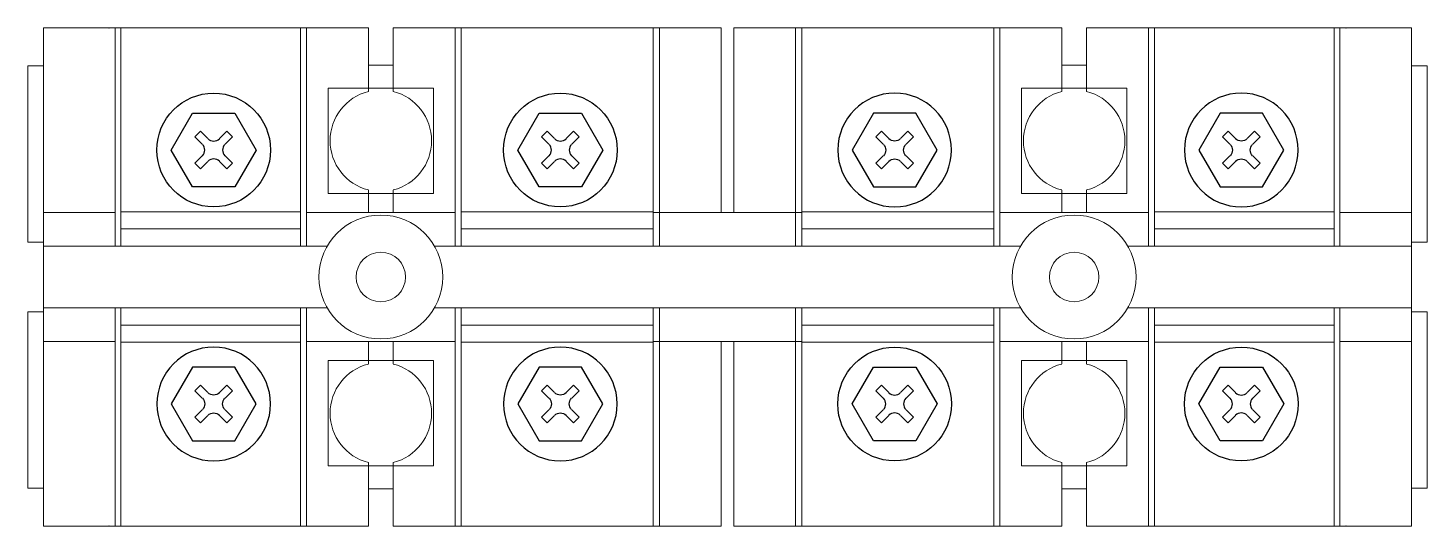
# Model space of a CAD drawing. Header units: millimetres. Extents: x 0 to 113, y 0 to 40.
import ezdxf

# ---------------------------------------------------------------- set-up
doc = ezdxf.new("R2010")
doc.units = ezdxf.units.MM
doc.layers.add('3', color=3, linetype='Continuous')
doc.layers.add('hw_VTP', color=7, linetype='Continuous', lineweight=13)

# ---------------------------------------------------------------- blocks, each defined once
blk = doc.blocks.new('1')
at = {"layer": '3'}
for p, q in [((-1.53, 1.07), (-1.07, 1.53)), ((-1.07, 1.53), (-0.46, 0.92)), ((0.46, 0.92), (1.07, 1.53)), ((1.07, 1.53), (1.53, 1.07)), ((-1.53, 1.07), (-0.92, 0.46)), ((0.92, 0.46), (1.53, 1.07)), ((-1.53, -1.07), (-0.92, -0.46)), ((-1.53, -1.07), (-1.07, -1.53)), ((-1.07, -1.53), (-0.46, -0.92)), ((0.46, -0.92), (1.07, -1.53)), ((0.92, -0.46), (1.53, -1.07)), ((1.07, -1.53), (1.53, -1.07))]:
    blk.add_line(p, q, dxfattribs=at)
blk.add_lwpolyline([(-1.71, -2.97), (-3.43, 0), (-1.71, 2.97), (1.71, 2.97), (3.43, 0), (1.71, -2.97)], close=True, dxfattribs=at)
blk.add_circle((0, 0), 4.59, dxfattribs=at)
for centre, start, end in [((-1.37, 0), 315, 45), ((0, 1.37), 225, 315), ((1.37, 0), 135, 225), ((0, -1.37), 45, 135)]:
    blk.add_arc(centre, 0.648, start, end, dxfattribs=at)
blk = doc.blocks.new('CD_4P-60A')
at = {"layer": 'hw_VTP', "linetype": 'Continuous'}
for p, q in [((-1, 20.1), (-27.25, 20.1)), ((-27.25, 20.1), (-27.25, 0)), ((-21.45, 20.1), (-21.45, 2.5)), ((-21, 20.1), (-21, 2.5)), ((-6.5, 20.1), (-6.5, 2.5)), ((-6, 20.1), (-6, 2.5)), ((-1, 20.1), (-1, 14.98)), ((27.5, 20.1), (1, 20.1)), ((1, 20.1), (1, 14.98)), ((6, 20.1), (6, 2.5)), ((6.5, 20.1), (6.5, 2.5)), ((22, 20.1), (22, 2.5)), ((22.5, 20.1), (22.5, 2.5)), ((27.5, 20.1), (27.5, 5.2)), ((28.5, 20.1), (55, 20.1)), ((28.5, 20.1), (28.5, 5.2)), ((33.5, 20.1), (33.5, 2.5)), ((34, 20.1), (34, 2.5)), ((49.5, 20.1), (49.5, 2.5)), ((50, 20.1), (50, 2.5)), ((55, 20.1), (55, 14.98)), ((57, 20.1), (83.25, 20.1)), ((57, 20.1), (57, 14.98)), ((62, 20.1), (62, 2.5)), ((62.5, 20.1), (62.5, 2.5)), ((77, 20.1), (77, 2.5)), ((77.45, 20.1), (77.45, 2.5)), ((83.25, 20.1), (83.25, 0)), ((-28.5, 2.8), (-28.5, 17.05)), ((-28.5, 17.05), (-27.25, 17.05)), ((-1, 17.1), (1, 17.1)), ((57, 17.1), (55, 17.1)), ((84.5, 17.05), (83.25, 17.05)), ((84.5, 2.8), (84.5, 17.05)), ((1, 15.25), (-1, 15.25)), ((55, 15.25), (57, 15.25)), ((-1, 7.02), (-1, 5.2)), ((1, 7.02), (1, 5.2)), ((55, 7.02), (55, 5.2)), ((57, 7.02), (57, 5.2)), ((-21.45, 5.2), (-27.25, 5.2)), ((-21, 5.25), (-6.5, 5.25)), ((-6, 5.2), (6, 5.2)), ((6.5, 5.25), (22, 5.25)), ((28, 5.2), (22, 5.2)), ((28, 5.2), (34, 5.2)), ((49.5, 5.25), (34, 5.25)), ((62, 5.2), (50, 5.2)), ((77, 5.25), (62.5, 5.25)), ((77.45, 5.2), (83.25, 5.2)), ((-21, 3.9), (-6.5, 3.9)), ((6.5, 3.9), (22, 3.9)), ((49.5, 3.9), (34, 3.9)), ((77, 3.9), (62.5, 3.9)), ((-27.25, 2.8), (-28.5, 2.8)), ((-27.25, 2.5), (-4.33, 2.5)), ((4.33, 2.5), (28, 2.5)), ((51.67, 2.5), (28, 2.5)), ((83.25, 2.5), (60.33, 2.5)), ((83.25, 2.8), (84.5, 2.8)), ((-27.25, -20.1), (-27.25, 0)), ((83.25, -20.1), (83.25, 0)), ((-28.5, -2.8), (-28.5, -17.05)), ((-27.25, -2.8), (-28.5, -2.8)), ((-27.25, -2.5), (-4.33, -2.5)), ((-21.45, -20.1), (-21.45, -2.5)), ((-21, -20.1), (-21, -2.5)), ((-6.5, -20.1), (-6.5, -2.5)), ((-6, -20.1), (-6, -2.5)), ((4.33, -2.5), (28, -2.5)), ((6, -20.1), (6, -2.5)), ((6.5, -20.1), (6.5, -2.5)), ((22, -20.1), (22, -2.5)), ((22.5, -20.1), (22.5, -2.5)), ((51.67, -2.5), (28, -2.5)), ((33.5, -20.1), (33.5, -2.5)), ((34, -20.1), (34, -2.5)), ((49.5, -20.1), (49.5, -2.5)), ((50, -20.1), (50, -2.5)), ((83.25, -2.5), (60.33, -2.5)), ((62, -20.1), (62, -2.5)), ((62.5, -20.1), (62.5, -2.5)), ((77, -20.1), (77, -2.5)), ((77.45, -20.1), (77.45, -2.5)), ((83.25, -2.8), (84.5, -2.8)), ((84.5, -2.8), (84.5, -17.05)), ((-21, -3.9), (-6.5, -3.9)), ((6.5, -3.9), (22, -3.9)), ((49.5, -3.9), (34, -3.9)), ((77, -3.9), (62.5, -3.9)), ((-21.45, -5.2), (-27.25, -5.2)), ((-21, -5.25), (-6.5, -5.25)), ((-6, -5.2), (6, -5.2)), ((-1, -7.02), (-1, -5.2)), ((1, -7.02), (1, -5.2)), ((6.5, -5.25), (22, -5.25)), ((28, -5.2), (22, -5.2)), ((27.5, -20.1), (27.5, -5.2)), ((28, -5.2), (34, -5.2)), ((28.5, -20.1), (28.5, -5.2)), ((49.5, -5.25), (34, -5.25)), ((62, -5.2), (50, -5.2)), ((55, -7.02), (55, -5.2)), ((57, -7.02), (57, -5.2)), ((77, -5.25), (62.5, -5.25)), ((77.45, -5.2), (83.25, -5.2)), ((-1, -20.1), (-1, -14.98)), ((1, -15.25), (-1, -15.25)), ((1, -20.1), (1, -14.98)), ((55, -20.1), (55, -14.98)), ((55, -15.25), (57, -15.25)), ((57, -20.1), (57, -14.98)), ((-28.5, -17.05), (-27.25, -17.05)), ((-1, -17.1), (1, -17.1)), ((57, -17.1), (55, -17.1)), ((84.5, -17.05), (83.25, -17.05)), ((-1, -20.1), (-27.25, -20.1)), ((27.5, -20.1), (1, -20.1)), ((28.5, -20.1), (55, -20.1)), ((57, -20.1), (83.25, -20.1))]:
    blk.add_line(p, q, dxfattribs=at)
for points in [[(-1, 15.25), (-4.25, 15.25), (-4.25, 6.75), (4.25, 6.75), (4.25, 15.25), (1, 15.25)], [(57, 15.25), (60.25, 15.25), (60.25, 6.75), (51.75, 6.75), (51.75, 15.25), (55, 15.25)], [(-1, -15.25), (-4.25, -15.25), (-4.25, -6.75), (4.25, -6.75), (4.25, -15.25), (1, -15.25)], [(57, -15.25), (60.25, -15.25), (60.25, -6.75), (51.75, -6.75), (51.75, -15.25), (55, -15.25)]]:
    blk.add_lwpolyline(points, dxfattribs=at)
for centre, radius, start, end in [((0, 11), 4.1, 104.117, 255.883), ((0, 11), 4.1, 284.117, 75.883), ((56, 11), 4.1, 104.117, 255.883), ((56, 11), 4.1, 284.117, 75.883), ((0, 0), 5, 0, 180), ((56, 0), 5, 0, 180), ((0, 0), 2, 0, 180), ((56, 0), 2, 0, 180), ((0, 0), 5, 180, 0), ((0, 0), 2, 180, 0), ((56, 0), 5, 180, 0), ((56, 0), 2, 180, 0), ((0, -11), 4.1, 104.117, 255.883), ((0, -11), 4.1, 284.117, 75.883), ((56, -11), 4.1, 104.117, 255.883), ((56, -11), 4.1, 284.117, 75.883)]:
    blk.add_arc(centre, radius, start, end, dxfattribs=at)
at = {"layer": 'hw_VTP', "color": 0, "linetype": 'ByBlock'}
for p in [(-21.95, 20.1), (-6.5, 20.1), (62.5, 20.1), (77.95, 20.1), (-21.95, -20.1), (-6.5, -20.1), (62.5, -20.1), (77.95, -20.1)]:
    blk.add_point(p, dxfattribs=at)
at = {"layer": 'hw_VTP'}
for p in [(-13.5, 10.25), (14.5, 10.25)]:
    blk.add_blockref('1', p, dxfattribs=at)
at = {"layer": 'hw_VTP', "xscale": -1}
for p in [(41.5, 10.25), (69.5, 10.25)]:
    blk.add_blockref('1', p, dxfattribs=at)
at = {"layer": 'hw_VTP', "xscale": -1, "rotation": 180}
for p in [(-13.5, -10.25), (14.5, -10.25)]:
    blk.add_blockref('1', p, dxfattribs=at)
at = {"layer": 'hw_VTP', "rotation": 180}
for p in [(41.5, -10.25), (69.5, -10.25)]:
    blk.add_blockref('1', p, dxfattribs=at)

msp = doc.modelspace()

# ---------------------------------------------------------------- block references
at = {"color": 3}
msp.add_blockref('CD_4P-60A', (28.5, 20.1), dxfattribs=at)

doc.saveas('drawing.dxf')
